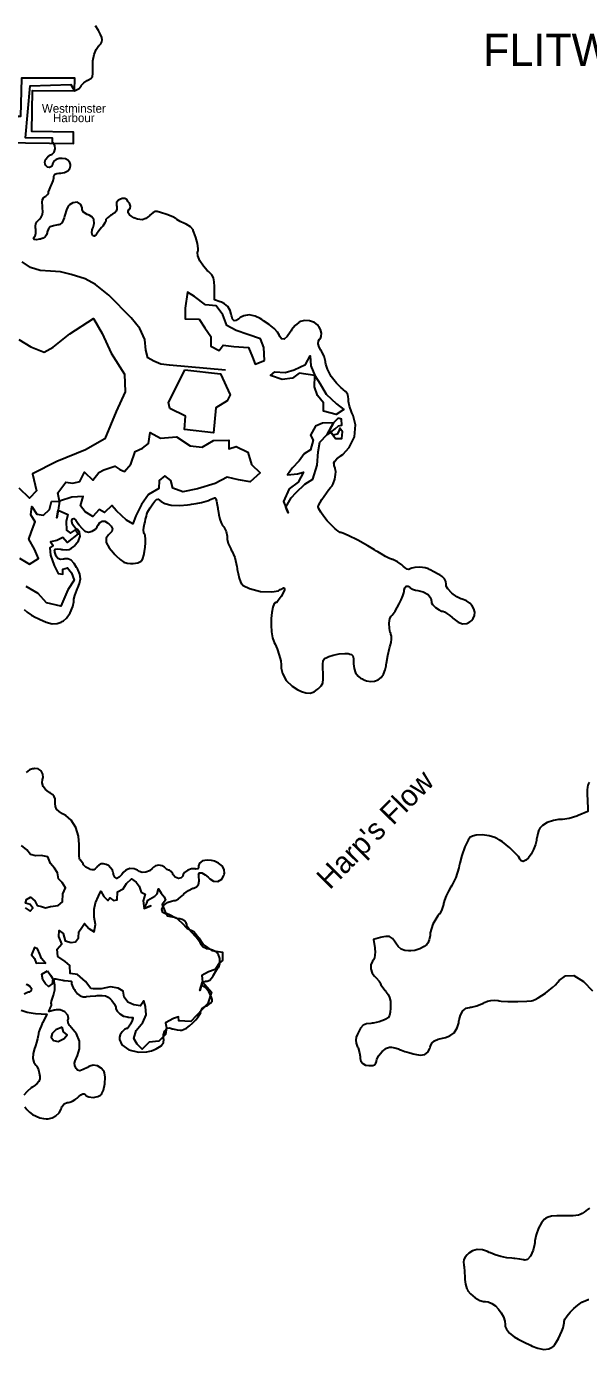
# Model space of a CAD drawing. Extents: x 0 to 24000, y 0 to 24000.
# Drawn here: x 4829 to 6137, y 3451 to 6531 of the extents above; entities that cross this region are included whole.
import ezdxf

# ---------------------------------------------------------------- set-up
doc = ezdxf.new("R2010")
doc.units = 0
for name, color, linetype in [('01B-LandmassTidal', 7, 'Continuous'), ('02-WoodedArea', 7, 'Continuous'), ('03D-BuiltUpIndustrial', 7, 'Continuous'), ('04B-RoadClassC', 7, 'Continuous'), ('08-NamesFeatureBuilt', 7, 'Continuous'), ('08-NamesSettlementTown', 7, 'Continuous'), ('08-NamesWaterbodySmall', 7, 'Continuous')]:
    doc.layers.add(name, color=color, linetype=linetype)

msp = doc.modelspace()

# ---------------------------------------------------------------- linework, layer by layer
at = {"layer": '01B-LandmassTidal'}
for points in [[(4823.7, 5173.6), (4830.6, 5167.4), (4840.7, 5160.9), (4851.3, 5155.3), (4854.9, 5153.6), (4859.9, 5151.2), (4875.2, 5144.5), (4889.4, 5140.5), (4900.8, 5141), (4909.7, 5144.3), (4912.5, 5145.8), (4915.2, 5147.2), (4922.1, 5153.9), (4930.8, 5166.3), (4937, 5180.8), (4939.5, 5191.3), (4939.6, 5194.8), (4939.6, 5197.8), (4941.9, 5206.6), (4946.3, 5218.8), (4947.4, 5221), (4949, 5224.3), (4952.9, 5234.3), (4954.8, 5245.2), (4953.1, 5255.9), (4949.3, 5265.5), (4947.8, 5268.5), (4946.1, 5271.6), (4940.4, 5280.9), (4933.3, 5288.4), (4925.7, 5291.7), (4918.7, 5291.7), (4916.5, 5291.2), (4914.5, 5290.8), (4908.3, 5290.5), (4902.5, 5292.6), (4898.3, 5298.1), (4895.8, 5305), (4895.3, 5307.3), (4895, 5308.5), (4894.5, 5312.3), (4896.1, 5314.6), (4901.4, 5314.8), (4909.1, 5313.9), (4911.7, 5313.6), (4914.2, 5313.3), (4921.6, 5312.7), (4928.6, 5313.5), (4934.3, 5316.4), (4939.2, 5320.7), (4940.8, 5322.2), (4943.4, 5324.9), (4950.5, 5333.9), (4954.3, 5344.3), (4952.4, 5353.7), (4946.9, 5360.7), (4944.7, 5362.6), (4943, 5364), (4936.8, 5371.8), (4934.5, 5378.8), (4934.9, 5379.8), (4935.1, 5381.1), (4936.7, 5385), (4939.6, 5385.7), (4943.9, 5381.7), (4948.7, 5375.1), (4950.2, 5372.8), (4951.4, 5370.9), (4958.6, 5362.3), (4964.9, 5356.4), (4965.8, 5355.9), (4967.6, 5355), (4973.8, 5354.1), (4982.1, 5355.9), (4989.6, 5360.8), (4993.9, 5366.4), (4994.8, 5368.4), (4995.8, 5370.5), (4999.7, 5376.3), (5005.1, 5379.8), (5011.6, 5379.1), (5017.7, 5375.7), (5019.5, 5374.3), (5021.4, 5372.8), (5026.5, 5367.6), (5029.2, 5361.6), (5027.7, 5355.7), (5023.5, 5350.7), (5021.9, 5349.2), (5019.8, 5347.4), (5015.1, 5340), (5014.9, 5329.6), (5021.5, 5317.3), (5031.6, 5305.4), (5035.2, 5301.8), (5038.1, 5298.9), (5047.1, 5290.4), (5055.8, 5284), (5063.7, 5281.3), (5071.2, 5280.6), (5073.6, 5280.6), (5077.3, 5280.6), (5088.3, 5282.4), (5096.2, 5286.5), (5097.2, 5287.7), (5098.1, 5288.7), (5100, 5292.6), (5102.3, 5300), (5104.3, 5309.2), (5105.6, 5319.2), (5106.4, 5329.2), (5106.4, 5338.2), (5105.6, 5345.3), (5104.5, 5348.8), (5103.8, 5349.6), (5103.2, 5350.4), (5102.1, 5353.3), (5101.6, 5358.4), (5102.4, 5365.8), (5104, 5373.1), (5104.6, 5375.5), (5105.1, 5377.6), (5106.6, 5383.7), (5108.2, 5390.7), (5109.5, 5395.8), (5110, 5398), (5110.1, 5398.2), (5110.1, 5398.8), (5111, 5400.4), (5113.4, 5404.6), (5117.1, 5410.3), (5120.3, 5415.4), (5121.5, 5417.1), (5123, 5419.4), (5127.9, 5426.1), (5132.2, 5430.2), (5135.7, 5430.3), (5138.9, 5428.1), (5139.9, 5427.3), (5142.3, 5425.1), (5151, 5420.5), (5166.2, 5416.9), (5185.8, 5416.1), (5204, 5417.5), (5210.1, 5418.2), (5213.5, 5418.7), (5223.9, 5420.5), (5236.7, 5423.2), (5247.2, 5425.9), (5252.5, 5427.7), (5254, 5428.4), (5255.4, 5429.1), (5262.5, 5432), (5266.7, 5433.5), (5268.1, 5433.5), (5268.5, 5433.5), (5269.7, 5431.5), (5271.6, 5425.8), (5273.3, 5417.5), (5274.5, 5409.8), (5274.8, 5407.2), (5275.1, 5404), (5276.5, 5394.3), (5279.1, 5383.8), (5282.5, 5375.3), (5285.6, 5369.7), (5286.9, 5368.1), (5288.4, 5366.1), (5293.8, 5355.2), (5296.3, 5344.8), (5296.3, 5341.4), (5296.3, 5337.9), (5298.9, 5327.3), (5304.4, 5314.9), (5305.7, 5312.8), (5307.3, 5310.4), (5313.9, 5294.6), (5318.7, 5274.3), (5319.4, 5269.6), (5319.8, 5266.6), (5321.5, 5257.3), (5324.2, 5246.6), (5327.1, 5238.3), (5329.1, 5234.3), (5330, 5233.2), (5333.4, 5229.5), (5348, 5222.4), (5373.9, 5216), (5400.3, 5215), (5415.8, 5217.6), (5419.8, 5220.3), (5421.6, 5221.4), (5427.3, 5224.1), (5429.6, 5222.4), (5429.6, 5221.8), (5429.6, 5219.9), (5427.2, 5214.3), (5421.5, 5203.8), (5415.1, 5194.5), (5411.5, 5190.5), (5410.4, 5190.5), (5409.3, 5190.5), (5405.9, 5187.5), (5402.3, 5179.2), (5399.9, 5167.2), (5398.5, 5152.6), (5398.3, 5137), (5399.4, 5121.7), (5401.9, 5107.9), (5404.4, 5099.7), (5405.7, 5097.2), (5407.5, 5093.5), (5412.5, 5082.2), (5417.5, 5067.8), (5420.7, 5054.2), (5421.8, 5045), (5421.8, 5041.9), (5421.8, 5037.6), (5424.9, 5024.6), (5433.7, 5008.7), (5447.6, 4995.1), (5460.9, 4986.7), (5465.7, 4984.6), (5468.9, 4983.3), (5478.9, 4980.2), (5489.2, 4979.4), (5498.3, 4982.3), (5505.7, 4987.4), (5508, 4989.4), (5509.8, 4990.9), (5515.1, 4995.8), (5518.7, 5002.3), (5519.8, 5012.1), (5519.5, 5024.8), (5519.4, 5029), (5519.1, 5033.2), (5518.7, 5045.8), (5519.6, 5055), (5522.9, 5059.5), (5527.9, 5062), (5529.6, 5062.7), (5532.9, 5064.1), (5543.1, 5067.5), (5557, 5070.5), (5569.9, 5071.6), (5577.7, 5071.2), (5580.1, 5070.5), (5581.5, 5070.2), (5585.5, 5068.8), (5588.6, 5065.7), (5590, 5060), (5590.4, 5052.9), (5590.4, 5050.5), (5590.4, 5047), (5591.3, 5036.5), (5594.5, 5026.2), (5600.6, 5018.4), (5607.5, 5013.4), (5609.9, 5012.1), (5612.5, 5010.8), (5620.5, 5007.8), (5630.3, 5006.2), (5639.3, 5007), (5647.3, 5010.3), (5654.1, 5015.9), (5659.6, 5023.7), (5663.8, 5033.7), (5666, 5042.8), (5666.4, 5045.8), (5666.8, 5048.7), (5670.1, 5066.7), (5674.2, 5084.2), (5675, 5087), (5675.7, 5089.5), (5677.5, 5096.9), (5678.6, 5104.9), (5678.3, 5111.6), (5677.1, 5116.2), (5676.6, 5117.6), (5675.5, 5120.5), (5673.5, 5129.9), (5672.9, 5142.2), (5674.8, 5152.7), (5677.5, 5158.3), (5678.9, 5159.5), (5680, 5160.4), (5682.5, 5163.5), (5686.9, 5170), (5691.7, 5178.2), (5696.5, 5187.3), (5700.9, 5196.6), (5704.6, 5205.3), (5707, 5212.5), (5707.9, 5216.3), (5707.9, 5217.5), (5707.9, 5219.2), (5709.2, 5224), (5712.5, 5227.9), (5716.9, 5228.5), (5720.4, 5226.4), (5721.3, 5225.4), (5721.9, 5224.6), (5727.2, 5221), (5734, 5218.8), (5735.4, 5218.7), (5739.6, 5218.1), (5752, 5214.7), (5763.6, 5208.6), (5770, 5200.5), (5771.7, 5192.6), (5771.4, 5190.1), (5771.3, 5189), (5773.9, 5185.1), (5780.8, 5178.6), (5789.4, 5172.7), (5795, 5170), (5796.9, 5169.7), (5798.1, 5169.6), (5801.5, 5168.2), (5807.6, 5164.6), (5814.5, 5159.7), (5819.6, 5155.5), (5821.2, 5154), (5824.1, 5151.5), (5833.5, 5144.7), (5844, 5140.5), (5853.6, 5141.1), (5860.8, 5144.8), (5862.8, 5146.6), (5864.4, 5147.9), (5868.5, 5153), (5871.5, 5160.1), (5872.1, 5167.7), (5870.3, 5175.2), (5866.4, 5182.3), (5860.5, 5188.8), (5852.7, 5194.1), (5845.6, 5197.2), (5843.2, 5197.9), (5839.9, 5198.8), (5830.6, 5203.5), (5818.5, 5212.1), (5809.5, 5221.8), (5805.9, 5228.3), (5805.9, 5230.5), (5805.9, 5232.5), (5805, 5238.7), (5802, 5245.3), (5796.7, 5250.9), (5790.8, 5254.6), (5788.7, 5255.5), (5787.1, 5256.3), (5777.3, 5261.2), (5768.1, 5266.1), (5766.8, 5266.9), (5764.4, 5268.2), (5756.7, 5270.8), (5744.8, 5272.4), (5733.1, 5271.8), (5725.5, 5270), (5723.2, 5268.9), (5722.2, 5268.3), (5718.9, 5267.2), (5714.8, 5267.6), (5710.1, 5270.5), (5705.5, 5274.8), (5704, 5276.3), (5702.4, 5277.9), (5692.1, 5285.1), (5681.7, 5290.1), (5680.1, 5290.4), (5678.4, 5290.8), (5673.5, 5292.8), (5664.6, 5297.3), (5654.4, 5303.1), (5646.5, 5307.9), (5644, 5309.6), (5639.1, 5313), (5623.7, 5322.3), (5600.1, 5335.2), (5577.8, 5346.1), (5565.1, 5351.5), (5560.9, 5352.8), (5559.2, 5353.3), (5554.5, 5356.1), (5546.5, 5362.5), (5537.8, 5370.8), (5529, 5380.4), (5520.9, 5390.5), (5514.3, 5400), (5509.7, 5408.2), (5508, 5412.8), (5508, 5414.3), (5508, 5415.1), (5509.1, 5417.3), (5512.2, 5422.8), (5516.7, 5429.9), (5521.9, 5437.8), (5527.4, 5445.7), (5532.5, 5452.8), (5536.7, 5458.1), (5538.6, 5460.4), (5539.4, 5461), (5540.4, 5461.7), (5542.9, 5466.7), (5546.3, 5477), (5548.6, 5488.1), (5549.2, 5494.5), (5548.8, 5496.2), (5548.6, 5497), (5547.1, 5502.9), (5545.5, 5509.3), (5545.2, 5510.4), (5544.9, 5511.5), (5544.7, 5515), (5546.6, 5519.3), (5551.3, 5524.2), (5557.3, 5528.9), (5559.4, 5530.4), (5565.3, 5534.3), (5580.2, 5550.5), (5592.1, 5576), (5594.5, 5603.9), (5589.6, 5625.2), (5586.4, 5631.5), (5585.3, 5633.6), (5580.9, 5646.7), (5578.6, 5658), (5578.6, 5661.7), (5578.6, 5663.7), (5578, 5669.5), (5575.9, 5675.6), (5571.6, 5681.1), (5566.3, 5685.8), (5564.5, 5687.2), (5560.7, 5690.2), (5550.4, 5700.5), (5538.4, 5716.5), (5529.6, 5733.1), (5525.7, 5744.7), (5525.3, 5748.7), (5525, 5750.9), (5521.5, 5763.1), (5516.5, 5773.9), (5515.5, 5775.4), (5514, 5777.4), (5510.5, 5784.1), (5508.2, 5792.5), (5508.7, 5799.5), (5510.8, 5803.3), (5511.9, 5804), (5513.1, 5804.7), (5515.1, 5808.9), (5515.4, 5816.7), (5513, 5825.7), (5509.5, 5832.3), (5508, 5834.2), (5506.3, 5836.4), (5499.2, 5841.7), (5488, 5845.9), (5475.8, 5846.3), (5466.8, 5844.2), (5464.1, 5842.8), (5462.7, 5842.1), (5454.4, 5834.9), (5446.1, 5824.9), (5444.9, 5822.8), (5442.8, 5819.3), (5435.7, 5809.2), (5428.5, 5802.8), (5422.8, 5803.5), (5419, 5809), (5418.2, 5811.1), (5417.4, 5813.2), (5413.6, 5819), (5405.7, 5827.5), (5393.6, 5837.2), (5381, 5845.9), (5376.7, 5848.7), (5373.1, 5851), (5361.4, 5856.6), (5347.4, 5859.6), (5334.8, 5857.7), (5326.2, 5853.2), (5323.8, 5851), (5322.3, 5849.7), (5317.3, 5846.3), (5312.5, 5845.9), (5309, 5849.8), (5306.9, 5856), (5306.5, 5858.1), (5305.9, 5861.1), (5303.1, 5870), (5297.8, 5879), (5290.3, 5885.6), (5282.8, 5889.4), (5280.2, 5890.3), (5266.9, 5894.9), (5266.5, 5921.6), (5266.5, 5925.4), (5266, 5936.7), (5264.2, 5946.1), (5260.2, 5953.1), (5254.7, 5958.7), (5252.8, 5960.4), (5249.7, 5963.2), (5241.3, 5972.6), (5232.8, 5985.3), (5228.1, 5997.1), (5227.4, 6004.5), (5228.1, 6006.7), (5228.7, 6008.5), (5228.7, 6014.4), (5226.9, 6025.8), (5223.1, 6040), (5219, 6052.1), (5217.5, 6056.1), (5217, 6057.4), (5210.7, 6064.3), (5201.1, 6070.5), (5199.1, 6071.4), (5197.1, 6072.1), (5187.1, 6077), (5179.5, 6081.7), (5178.7, 6082.3), (5177, 6083.9), (5169.6, 6087.8), (5155.8, 6093.5), (5141.3, 6098.1), (5133.2, 6100), (5130.5, 6100), (5128.7, 6100), (5123.3, 6097.2), (5116.4, 6091.5), (5115.2, 6090.2), (5113.6, 6088.3), (5107.2, 6083.6), (5098.1, 6080.8), (5087.8, 6082), (5079.1, 6085.5), (5076.4, 6087), (5074.5, 6088.2), (5069.1, 6092.3), (5065.7, 6097), (5065.7, 6101.7), (5068.3, 6105.6), (5069.3, 6106.6), (5070.2, 6107.5), (5071.6, 6112.4), (5068.7, 6119.3), (5067.4, 6121.1), (5066.3, 6122.9), (5062.5, 6127.8), (5057.8, 6130.7), (5052.2, 6130.4), (5046.4, 6128), (5044.6, 6127), (5043.2, 6126.3), (5039, 6121.5), (5038.6, 6113.9), (5039.2, 6111.7), (5039.4, 6110.2), (5039.6, 6105.6), (5038.3, 6101.1), (5034.6, 6097.1), (5029.5, 6093.6), (5027.8, 6092.5), (5025.9, 6091.5), (5018.1, 6085.7), (5014.1, 6081.4), (5014.1, 6080), (5014.1, 6078.4), (5011.5, 6073.7), (5006.6, 6066.2), (5005.4, 6064.7), (5004.1, 6063.3), (4997.7, 6054.9), (4992.4, 6047.6), (4991.7, 6046.7), (4990.9, 6045.4), (4986.8, 6042.4), (4983, 6044.3), (4981.4, 6050.6), (4982.3, 6057.5), (4983.1, 6059.6), (4984.2, 6062.7), (4986.5, 6072.1), (4986.1, 6081.3), (4981.6, 6087.9), (4975.2, 6091.7), (4972.9, 6092.5), (4970.4, 6093.5), (4962.3, 6098.5), (4959.2, 6104.3), (4959.2, 6106.2), (4959.2, 6108.9), (4955.9, 6116.7), (4947.8, 6121.7), (4937.5, 6120.7), (4929.4, 6115.7), (4927.4, 6113.3), (4926.7, 6112.5), (4922.5, 6103.8), (4918.6, 6091.5), (4918, 6089), (4917.1, 6085.8), (4912.5, 6074.7), (4907.1, 6069.6), (4905.9, 6069.4), (4902.5, 6068.9), (4892.6, 6067.1), (4884.7, 6064.2), (4880.3, 6059.5), (4878.1, 6054.1), (4877.6, 6052.2), (4877.2, 6050.5), (4875.6, 6045.9), (4872.5, 6041.5), (4868, 6038.4), (4863.2, 6036.5), (4861.6, 6036.1), (4859.3, 6035.6), (4852.4, 6034.5), (4847.2, 6034.9), (4846, 6037.6), (4848.1, 6041.3), (4849, 6042.3), (4849.6, 6043.1), (4851.3, 6049.6), (4851.3, 6057.9), (4851, 6059.6), (4850.7, 6061.1), (4850.2, 6065.9), (4851, 6071.1), (4853.7, 6076), (4857.2, 6079.9), (4858.4, 6081.1), (4859.8, 6082.6), (4863.6, 6087.2), (4866.4, 6092.9), (4867.3, 6100.3), (4866.9, 6108.3), (4866.7, 6111), (4866.4, 6113.6), (4866, 6121.5), (4866.5, 6128.1), (4868.7, 6132.2), (4871.8, 6134.6), (4872.9, 6135.3), (4874, 6135.8), (4878.5, 6139.7), (4880.8, 6143.1), (4880.8, 6144.3), (4880.8, 6146), (4882.6, 6151.2), (4886.2, 6159.2), (4887, 6160.7), (4887.9, 6162.4), (4891.5, 6171.5), (4893.3, 6178.4), (4893.3, 6180.7), (4893.2, 6181.7), (4893.6, 6184.8), (4895.5, 6187.4), (4899.7, 6188.8), (4904.9, 6189.3), (4906.6, 6189.4), (4909.5, 6189.5), (4917.8, 6190.9), (4925.7, 6194.5), (4930.2, 6200.2), (4931.7, 6206.2), (4931.7, 6208.2), (4931.7, 6209.8), (4930.1, 6214.6), (4925.9, 6219.4), (4919.8, 6222.5), (4912.7, 6223.9), (4905.4, 6223.5), (4898.6, 6221.3), (4893.3, 6217.3), (4890.6, 6212.9), (4890.2, 6211.3), (4889.8, 6209.6), (4887.2, 6205), (4882.8, 6202.3), (4877.9, 6203.7), (4874.1, 6207.5), (4873.3, 6209), (4872.6, 6210.3), (4871.8, 6215), (4873.8, 6221.2), (4879.2, 6227.3), (4885.5, 6231.7), (4887.8, 6232.9), (4889.5, 6233.8), (4893.7, 6238.3), (4896.3, 6245.8), (4895.5, 6253.8), (4892.5, 6259.1), (4891, 6260.3), (4890.2, 6261), (4890.1, 6270.9), (4826.7, 6271.9), (4838, 6392.9), (4932.9, 6396), (4941.3, 6381.2), (4952.1, 6386.1), (4956.8, 6392.6), (4957.2, 6393.6), (4957.5, 6394.5), (4962.5, 6400), (4970.3, 6405.4), (4972.1, 6406.1), (4973.9, 6407), (4979.2, 6409.8), (4982.8, 6414), (4984.1, 6421), (4984, 6430.1), (4983.9, 6433.2), (4983.7, 6437.6), (4984.1, 6450.7), (4986.7, 6465.4), (4991.5, 6477.3), (4996.3, 6484.2), (4998.4, 6486.1), (4999.5, 6487.1), (5002.5, 6490.3), (5005, 6494.7), (5005.8, 6499.5), (5004.9, 6505.3), (5001.9, 6512.5), (4997, 6521.3), (4990, 6532.3)], [(4825.5, 4016.3), (4830.2, 4009.8), (4836.3, 4003.9), (4843.6, 3998.5), (4851.6, 3994.2), (4860.1, 3990.9), (4868.6, 3988.9), (4874.8, 3988.4), (4876.9, 3988.5), (4879.9, 3988.7), (4888.9, 3990.6), (4898, 3995.1), (4905.1, 4002.5), (4909.7, 4010.7), (4910.9, 4013.6), (4911.9, 4016), (4917.2, 4023.4), (4923.7, 4026.1), (4925.9, 4026.1), (4927, 4026.1), (4930.6, 4027), (4936.5, 4029.5), (4942.8, 4033.3), (4947.2, 4036.6), (4948.6, 4037.9), (4950.4, 4039.4), (4955.8, 4043.9), (4960.6, 4046.6), (4964, 4046.4), (4966.4, 4044.6), (4967, 4043.8), (4968.3, 4042.2), (4974.4, 4039.3), (4984.7, 4038.1), (4995.2, 4040), (5001.6, 4043.3), (5003.1, 4045), (5005, 4047.1), (5008.6, 4055.4), (5011.8, 4070.2), (5012.4, 4085.6), (5011, 4095.1), (5009.7, 4097.9), (5008.6, 4100.3), (5003.3, 4106.6), (4994.3, 4111.9), (4984.2, 4113.2), (4976.6, 4111.3), (4974.5, 4110), (4971.1, 4108.2), (4961.1, 4102.9), (4953.1, 4100.2), (4948.2, 4101.7), (4945, 4105.8), (4944.3, 4107.3), (4943.5, 4108.6), (4941.7, 4112.8), (4941.1, 4117.7), (4942.3, 4123.2), (4944.6, 4128.7), (4945.4, 4130.4), (4947.8, 4135.4), (4952.7, 4151.2), (4952.8, 4169.2), (4945.4, 4186.4), (4934.3, 4200.4), (4930.2, 4204.5), (4929.2, 4205.5), (4926.1, 4211.6), (4925.9, 4218.4), (4926.2, 4219.8), (4926.8, 4222.1), (4925.3, 4229.8), (4918.4, 4237.6), (4907.7, 4242), (4898.2, 4242.2), (4895.3, 4241.4), (4893.6, 4240.9), (4886.2, 4238.9), (4882.7, 4237.8), (4881.5, 4237.8), (4881.5, 4237.8), (4882.1, 4240.2), (4884.1, 4244.9), (4884.7, 4246.1), (4885.3, 4247.2), (4887.3, 4252.3), (4887.4, 4256), (4887, 4256.3), (4886.7, 4256.6), (4887.4, 4262.3), (4890.5, 4271.5), (4891.4, 4273.5), (4892.3, 4276), (4895.1, 4288.4), (4895.3, 4300.4), (4894.9, 4302.5), (4894.6, 4304.1), (4893.9, 4308.9), (4893.9, 4312.8), (4894.9, 4314.6), (4896.7, 4314.5), (4897.2, 4314.3), (4897.9, 4314), (4904.9, 4312.4), (4914.2, 4310.9), (4916.1, 4310.7), (4917.9, 4310.6), (4926.7, 4309.6), (4932.5, 4308.9), (4932.9, 4308.8), (4933.3, 4308.8), (4934.7, 4307.6), (4934.4, 4305.7), (4934.1, 4305.3), (4933.8, 4304.8), (4934, 4302.8), (4935.5, 4298.6), (4938.2, 4293.4), (4941, 4289), (4941.9, 4287.6), (4943.3, 4285.5), (4948.2, 4279.6), (4954.4, 4274.6), (4961, 4272.4), (4966.8, 4272.4), (4968.6, 4272.7), (4969.2, 4272.8), (4977.6, 4273.7), (4990.7, 4274.9), (4993.7, 4275.1), (4996.6, 4275.3), (5005.4, 4275.6), (5013.3, 4274.6), (5019.5, 4271.3), (5024.6, 4266.9), (5026.2, 4265.3), (5027.8, 4263.8), (5034.2, 4255.1), (5037.6, 4248.3), (5037.6, 4246.1), (5037.6, 4244.3), (5040, 4239), (5046.3, 4232.6), (5055.4, 4227.7), (5063.5, 4225.5), (5066.2, 4225.3), (5067.7, 4225.2), (5073.7, 4224.5), (5076.8, 4223.9), (5076.8, 4223.7), (5076.8, 4222), (5075.2, 4217), (5071.4, 4208.7), (5067, 4201.6), (5064.4, 4198.6), (5063.5, 4198.6), (5062, 4198.6), (5057.5, 4196.4), (5051.7, 4190.9), (5047.2, 4183.7), (5045.4, 4178.5), (5045.4, 4176.7), (5045.4, 4172.7), (5051.4, 4160.6), (5067.2, 4149.2), (5089.7, 4143.9), (5109.6, 4144.6), (5116, 4146.1), (5119.9, 4147), (5131.4, 4151.2), (5142.3, 4158), (5148, 4166.2), (5149, 4173.3), (5148.5, 4175.5), (5148.2, 4176.6), (5148.4, 4183.8), (5150.6, 4191.5), (5151.3, 4192.8), (5151.9, 4193.9), (5154.3, 4197.4), (5157.4, 4199.6), (5161.8, 4199.8), (5166.9, 4198.7), (5168.5, 4198.2), (5170.1, 4197.7), (5179.7, 4195.7), (5187.2, 4194.7), (5189.7, 4194.7), (5191, 4194.7), (5194.9, 4196), (5201.5, 4199.7), (5208.8, 4205), (5216.2, 4211.5), (5223.1, 4218.5), (5228.9, 4225.5), (5233, 4231.9), (5234.6, 4235.7), (5234.8, 4237), (5234.8, 4238.6), (5238.3, 4245.3), (5245.9, 4250.7), (5248.1, 4251.6), (5250.1, 4252.5), (5257.5, 4257.6), (5261, 4262.5), (5261, 4264.1), (5261, 4266.3), (5258.7, 4273), (5253.3, 4283.7), (5246.8, 4292.9), (5242.8, 4296.6), (5241.4, 4296.6), (5240.8, 4296.6), (5238.7, 4298.4), (5237.5, 4301.5), (5237.5, 4302.5), (5237.5, 4303.6), (5240.1, 4306.8), (5245.5, 4308.4), (5247.3, 4308.4), (5249.5, 4308.4), (5256.2, 4311.3), (5262.2, 4319), (5263.4, 4321.3), (5264.3, 4323), (5269.6, 4332.1), (5274.8, 4339.7), (5275.5, 4340.6), (5276.6, 4341.7), (5279.5, 4349), (5279.5, 4358.9), (5279.1, 4361.3), (5278.6, 4363.6), (5276.3, 4370.4), (5271.1, 4376.6), (5262.3, 4380.9), (5252, 4383.7), (5248.5, 4384.4), (5247, 4384.8), (5240.4, 4388.3), (5235.9, 4393.3), (5235.5, 4394.3), (5235.2, 4395.3), (5233.4, 4398.5), (5229.4, 4404.4), (5224, 4411.1), (5219.4, 4416.1), (5217.9, 4417.8), (5216.4, 4419.4), (5211.8, 4424.5), (5206.8, 4430.7), (5203.5, 4435.8), (5202.2, 4438.2), (5202.2, 4439), (5202.2, 4440.3), (5200.8, 4444.4), (5196.9, 4449), (5191.3, 4452.2), (5186.3, 4453.5), (5184.6, 4453.5), (5182.6, 4453.5), (5176.8, 4455.2), (5170.3, 4458.5), (5169.3, 4459.3), (5168.2, 4460.1), (5161.7, 4463.5), (5156.5, 4465.2), (5154.8, 4465.2), (5152.7, 4465.2), (5146.3, 4468.4), (5144.1, 4475.9), (5147.9, 4484.7), (5154.9, 4490.7), (5157.5, 4491.9), (5158.9, 4492.6), (5166.6, 4495.2), (5172.4, 4496.6), (5174.4, 4496.6), (5175.3, 4496.6), (5177.9, 4497.6), (5182.9, 4500.5), (5188.4, 4504.7), (5192.7, 4508.5), (5194, 4509.9), (5195.7, 4511.8), (5206.4, 4519.9), (5216.7, 4525.2), (5218.3, 4525.6), (5220.1, 4525.9), (5225.2, 4528.1), (5229.2, 4533.4), (5230.7, 4542.4), (5230.4, 4552.8), (5230.1, 4556.2), (5229.9, 4557.2), (5231.6, 4560.6), (5237.1, 4560.6), (5244.9, 4556.6), (5251.7, 4551.2), (5253.6, 4549.1), (5255.7, 4546.8), (5264.1, 4541.9), (5274.6, 4541.1), (5283.6, 4546.5), (5288.5, 4554.8), (5289.3, 4557.7), (5289.9, 4560.1), (5289.5, 4567.8), (5285, 4576.6), (5276.2, 4583.7), (5266.7, 4587.8), (5263.4, 4588.7), (5260, 4589.5), (5249.5, 4590.7), (5238.9, 4588.9), (5232, 4583.6), (5229.7, 4577.1), (5229.7, 4575), (5229.7, 4573.7), (5227.9, 4569.9), (5223, 4569.5), (5221.4, 4569.9), (5219.5, 4570.4), (5213.1, 4570), (5204.4, 4567), (5197.2, 4561.7), (5193.6, 4556.8), (5193.2, 4555), (5192.8, 4553.4), (5189.2, 4549.1), (5182.7, 4547.7), (5175.6, 4550.5), (5171, 4555.4), (5170.1, 4557.3), (5169.5, 4558.7), (5165.6, 4564.3), (5162.2, 4567.2), (5161.1, 4567.2), (5159.8, 4567.2), (5156.2, 4568.9), (5151.9, 4572.2), (5151.3, 4573), (5150.1, 4574.4), (5145.2, 4577.4), (5137.5, 4578.7), (5129.7, 4577.1), (5124.6, 4574), (5123.4, 4572.6), (5121.8, 4570.7), (5115.8, 4565.9), (5107.2, 4562.3), (5098.3, 4562), (5091.9, 4564), (5090.1, 4565.2), (5087.7, 4566.8), (5079.5, 4570.1), (5069.5, 4570.8), (5060.4, 4567.2), (5054.1, 4561.5), (5052.5, 4559.3), (5050.8, 4557.1), (5045, 4550.9), (5039.2, 4548.1), (5034.7, 4550.9), (5032.1, 4557.1), (5031.7, 4559.3), (5031.3, 4561.2), (5029.1, 4566.8), (5025.2, 4572.9), (5020.2, 4577.7), (5014.7, 4580.7), (5008.7, 4582.1), (5002.9, 4581.5), (4997.5, 4579), (4993.8, 4575.5), (4992.9, 4574.2), (4992.1, 4573.1), (4989.4, 4570), (4986, 4568), (4981.9, 4567.9), (4977.8, 4569), (4976.4, 4569.5), (4974.9, 4570), (4967.6, 4574.3), (4962.1, 4579.8), (4961.5, 4580.9), (4960.9, 4582), (4957.5, 4587.1), (4954.5, 4590.8), (4954.1, 4591.1), (4953.6, 4591.4), (4952.8, 4594.1), (4952, 4600.6), (4951.7, 4609.7), (4951.7, 4617.8), (4951.7, 4620.4), (4951.9, 4626.9), (4950.4, 4646.1), (4944.3, 4666.8), (4933, 4683.4), (4920.6, 4694.1), (4916.1, 4696.9), (4913.3, 4698.5), (4905.4, 4703.9), (4899.5, 4709.4), (4896.9, 4715.7), (4896.4, 4722.2), (4896.4, 4724.3), (4896.4, 4726.5), (4896, 4732.8), (4894.1, 4738.6), (4890, 4743.2), (4884.6, 4746.8), (4882.7, 4747.9), (4880.3, 4749.4), (4873.5, 4754.7), (4868, 4762), (4866.1, 4770.5), (4866.8, 4778.3), (4867.4, 4780.8), (4868, 4783.1), (4867.7, 4790.6), (4863.6, 4798.3), (4856.2, 4802.8), (4848.6, 4803.6), (4846.3, 4803.2), (4843.7, 4802.7), (4836.3, 4800.3), (4828.7, 4794.7)], [(6138.8, 4771.5), (6136.5, 4768.4), (6135, 4764.8), (6134.2, 4760.3), (6133.8, 4754.3), (6133.8, 4746.2), (6134, 4738.3), (6134.1, 4735.7), (6134.9, 4704), (6112.9, 4694.5), (6109.5, 4693), (6091.7, 4687.3), (6076.2, 4684.7), (6071, 4684.7), (6067, 4684.7), (6055.2, 4683.1), (6041, 4678.4), (6029.6, 4671.2), (6023.3, 4664.6), (6022, 4662), (6021.5, 4661), (6018.7, 4652.4), (6016.4, 4641.4), (6016.1, 4639.3), (6015.7, 4636.1), (6013.5, 4626.8), (6009.2, 4615), (6003.7, 4604.6), (5997.5, 4596), (5991.1, 4590.1), (5985.1, 4587.4), (5980.1, 4588.5), (5977, 4592.7), (5976.5, 4594.2), (5976.1, 4595.4), (5973.9, 4598.6), (5968.8, 4604.6), (5961.9, 4611.6), (5953.8, 4619), (5945.2, 4626.3), (5936.7, 4632.8), (5929.2, 4638), (5924.7, 4640.6), (5923.2, 4641.2), (5918.9, 4643), (5905.8, 4646.9), (5889.8, 4649.5), (5875.7, 4648.9), (5866.6, 4646.5), (5864, 4645.1), (5861.7, 4643.9), (5856.5, 4637.1), (5848.9, 4621.8), (5841.8, 4601.3), (5837.3, 4583.4), (5836.1, 4577.3), (5835.2, 4572.2), (5828.5, 4550.4), (5819, 4531.3), (5816.5, 4527.6), (5815, 4525.2), (5810.8, 4517.9), (5805.7, 4507.5), (5801.9, 4497.6), (5800, 4491.6), (5799.7, 4489.5), (5799.3, 4487.3), (5795.6, 4475.4), (5790.6, 4465.6), (5789.5, 4464.4), (5786.4, 4460.9), (5774.9, 4441.6), (5768.7, 4421.1), (5768.3, 4417), (5768.2, 4415), (5766.3, 4404.7), (5763.1, 4397), (5762.4, 4396.2), (5760.8, 4394.2), (5754.7, 4389.2), (5744.4, 4383.8), (5732.6, 4380.2), (5723.5, 4379), (5720.5, 4379), (5717.8, 4379), (5709.7, 4379.9), (5701.3, 4383.2), (5694, 4389.6), (5688.4, 4397.1), (5686.8, 4399.7), (5685.4, 4402), (5680.7, 4408.3), (5674.2, 4412.5), (5665.5, 4413), (5656.1, 4411.1), (5653.1, 4410.3), (5636.6, 4406), (5639.4, 4386.4), (5639.7, 4384), (5640.3, 4376.8), (5640.1, 4369.3), (5638.6, 4363.1), (5636.6, 4358.7), (5635.8, 4357.4), (5634.2, 4355.1), (5630.8, 4347.1), (5630.1, 4337.2), (5633.5, 4327.7), (5639.1, 4320.3), (5641.3, 4318.2), (5642.9, 4316.6), (5649.7, 4308.9), (5653.1, 4304.5), (5653.1, 4302.9), (5653.1, 4302.3), (5654, 4300.2), (5656.6, 4296), (5660.4, 4291), (5663.7, 4287), (5664.8, 4285.7), (5666.4, 4283.8), (5670.7, 4278.1), (5674.2, 4270.9), (5675.8, 4262.1), (5676.2, 4252.7), (5676.2, 4249.6), (5676.1, 4246.3), (5675.7, 4236.6), (5674.2, 4228.8), (5670.5, 4223.8), (5665.4, 4220.4), (5663.7, 4219.4), (5661.9, 4218.4), (5649.6, 4213.8), (5635.9, 4211), (5633.5, 4210.8), (5630.2, 4210.6), (5620.6, 4209.4), (5612.3, 4206.1), (5606.2, 4199.2), (5601.5, 4190.3), (5600.1, 4187.3), (5599.2, 4185.1), (5596.5, 4178.3), (5595.2, 4171.5), (5596.3, 4164.7), (5598.8, 4157.8), (5599.8, 4155.5), (5600.6, 4153.4), (5604.2, 4141.7), (5606, 4133.5), (5606, 4130.8), (5606, 4128.8), (5607.3, 4122.6), (5611.5, 4116.9), (5618.4, 4113.5), (5625.9, 4112.4), (5628.4, 4112.4), (5630, 4112.4), (5634.9, 4112.8), (5639.2, 4114.4), (5641.9, 4117.7), (5643.3, 4121.9), (5643.6, 4123.4), (5644.3, 4126.4), (5648.6, 4134.8), (5656.8, 4145.2), (5666.6, 4152.7), (5673.8, 4155.5), (5676.2, 4155.5), (5678.7, 4155.5), (5686.2, 4154), (5694.8, 4151.1), (5696.2, 4150.4), (5697.5, 4149.7), (5701.8, 4148.1), (5709.8, 4145.3), (5719.1, 4142.4), (5726.3, 4140.5), (5728.7, 4139.8), (5732.8, 4138.9), (5745.3, 4136.9), (5756.2, 4138.1), (5763.4, 4143.9), (5767.7, 4152.2), (5768.7, 4155.1), (5769.4, 4157.5), (5772.6, 4164.3), (5778.2, 4170.2), (5787.1, 4174.1), (5797.4, 4176.5), (5800.9, 4177.1), (5804.3, 4177.6), (5814.4, 4181.2), (5824.4, 4188.8), (5831.3, 4200.2), (5834.8, 4211.6), (5835.4, 4215.5), (5835.9, 4219.1), (5838.8, 4229.9), (5844.2, 4239.7), (5851.9, 4245.6), (5859.7, 4247.8), (5862.4, 4248), (5864.3, 4248.2), (5876.9, 4251.5), (5890.3, 4256.7), (5892.6, 4257.8), (5894.8, 4258.9), (5901.7, 4261.9), (5909.8, 4263.9), (5918.4, 4264.4), (5926.4, 4263.7), (5929.1, 4263.3), (5934, 4262.6), (5949.2, 4261.6), (5972.4, 4261.2), (5993.5, 4261.9), (6004.4, 4262.9), (6007.1, 4263.7), (6008.5, 4264.2), (6012.8, 4266.1), (6020, 4270.1), (6028.2, 4275.2), (6036.8, 4281.2), (6045.3, 4287.7), (6053.2, 4294.2), (6059.9, 4300.4), (6063.9, 4304.6), (6065.1, 4306.1), (6068.8, 4310.5), (6083.3, 4320.9), (6103, 4321.6), (6125.5, 4307.8), (6146, 4286.6)], [(4828.6, 4302.1), (4830.9, 4301.2), (4837.2, 4297), (4841.1, 4291.7), (4840.1, 4286.7), (4835.8, 4283.5), (4834.1, 4282.9), (4831.5, 4282.1), (4824, 4278.2)], [(4817.2, 4241.1), (4830.9, 4236.6), (4845.3, 4234.3), (4850.2, 4233.9), (4876.9, 4232), (4867.1, 4212.4), (4866.1, 4210.4), (4863.4, 4204.4), (4860.2, 4196.8), (4858.1, 4190.5), (4857.2, 4187.5), (4857.2, 4186.5), (4857.2, 4185.4), (4856.6, 4182.1), (4854.9, 4174.9), (4852.4, 4165.8), (4850.2, 4158.4), (4849.4, 4155.9), (4848.2, 4152.1), (4845.1, 4140.2), (4844.2, 4128.9), (4846.6, 4120), (4850.9, 4113.5), (4852.5, 4111.6), (4853.3, 4110.6), (4857.1, 4102.2), (4859.8, 4091.7), (4860, 4089.7), (4860.1, 4087.6), (4860.2, 4081.2), (4858.4, 4075.3), (4853.4, 4069.7), (4846.3, 4064.3), (4843.9, 4062.6), (4840.6, 4060.2), (4830.9, 4052.3), (4823.5, 4043.4)], [(6139.5, 3780.7), (6133.6, 3776.7), (6131.7, 3775.2), (6130.4, 3774.2), (6126.4, 3771.1), (6122, 3767.9), (6117.7, 3765.7), (6113.2, 3764.1), (6107.7, 3763.2), (6100.9, 3762.7), (6092.1, 3762.6), (6083.6, 3762.7), (6080.8, 3762.7), (6076.3, 3762.8), (6062.9, 3762.7), (6050.8, 3761.7), (6042.7, 3759.6), (6037.9, 3757.1), (6036.5, 3756), (6033.9, 3754), (6027.4, 3746.5), (6020.1, 3733.8), (6014.9, 3718.2), (6012.2, 3704.6), (6011.8, 3700), (6011.3, 3695.5), (6008.2, 3682.4), (6002.2, 3668.8), (5994.7, 3660.8), (5988.3, 3659.3), (5986.7, 3660), (5985.8, 3660.3), (5977.1, 3662.1), (5965.3, 3663.4), (5962.8, 3663.5), (5958.8, 3663.8), (5947, 3665.1), (5933, 3667.8), (5919.5, 3671.9), (5908.9, 3676.1), (5905.5, 3677.6), (5901.8, 3679.4), (5890.2, 3683.4), (5877.6, 3684.6), (5866.6, 3681.3), (5858.4, 3675.6), (5856.1, 3673.3), (5854.5, 3671.7), (5849.9, 3666.5), (5846.6, 3660.9), (5845.9, 3654.8), (5846.7, 3648.7), (5847.1, 3646.6), (5847.4, 3644.7), (5848.7, 3632.2), (5849.2, 3619.6), (5849.1, 3617.7), (5849.1, 3614.2), (5850.7, 3603.7), (5854.1, 3592.6), (5855, 3591), (5856.4, 3588.2), (5862.4, 3580.9), (5872.8, 3572.1), (5884.2, 3565.9), (5892.3, 3563.5), (5894.9, 3563.5), (5897.1, 3563.5), (5903.7, 3562.2), (5912.2, 3558.6), (5920.3, 3552.8), (5927.7, 3545.5), (5934, 3537), (5938.9, 3527.5), (5942, 3517.6), (5943.2, 3510), (5943.2, 3507.5), (5943.2, 3505.4), (5945.9, 3499), (5953.2, 3489.8), (5963.8, 3480.9), (5973.2, 3475.3), (5976.5, 3473.8), (5978.1, 3473), (5988.9, 3467.9), (6000.1, 3462.5), (6002, 3461.6), (6006, 3459.6), (6018.9, 3454.4), (6032.9, 3451.4), (6044.5, 3452.8), (6052.1, 3456.6), (6054.1, 3458.5), (6055.2, 3459.4), (6058.1, 3462.9), (6062.5, 3469.2), (6066.9, 3476.9), (6071, 3485.3), (6074.7, 3493.9), (6077.7, 3502.2), (6079.7, 3509.5), (6080.4, 3513.9), (6080.4, 3515.3), (6080.4, 3517), (6082.1, 3522), (6087, 3529.9), (6094, 3538.6), (6102.7, 3547.1), (6112.1, 3555), (6121.5, 3561.5), (6130.3, 3565.9), (6135.8, 3567.5), (6137.6, 3567.5)]]:
    msp.add_lwpolyline(points, dxfattribs=at)
at = {"layer": '02-WoodedArea'}
for points in [[(5382.7, 5753.3), (5381.9, 5783.3), (5373.5, 5804), (5344.4, 5814), (5317.5, 5823.2), (5295.3, 5834.7), (5286, 5860), (5270.7, 5880.7), (5246.2, 5883), (5220.1, 5902.2), (5204, 5912.2), (5198.6, 5875.3), (5198.6, 5850), (5230.8, 5849.3), (5244.6, 5829.3), (5258.4, 5809.3), (5258.4, 5787.1), (5277.6, 5776.3), (5286.8, 5789.4), (5312.1, 5786.3), (5345.9, 5784), (5355.1, 5761), (5361.2, 5744.9)], [(5407.3, 5727.2), (5431, 5725.7), (5451.8, 5731.8), (5478.6, 5744.1), (5489.4, 5764.1), (5490.9, 5741), (5500.1, 5718.8), (5512.4, 5698.8), (5526.9, 5675), (5550.7, 5652.8), (5567.6, 5639), (5550, 5627.5), (5520, 5635.1), (5520, 5655.1), (5506.2, 5672), (5499.3, 5691.9), (5500.1, 5718.8), (5464, 5724.2), (5447.9, 5711.9), (5424.1, 5708.8), (5397.3, 5718.8)], [(5554.6, 5619), (5543.8, 5608.3), (5517.7, 5607.5), (5501.6, 5600.6), (5490.1, 5579.9), (5496.3, 5567.6), (5490.1, 5545.3), (5475.5, 5536.1), (5464, 5520), (5447.2, 5503.1), (5436.4, 5487), (5460.2, 5489.3), (5474, 5493.2), (5461.7, 5470.1), (5440.3, 5454.8), (5427.2, 5424.9), (5437.9, 5398.8), (5432.6, 5411.8), (5444.9, 5434.1), (5456.4, 5446.3), (5477.1, 5465.5), (5495.5, 5477), (5505.5, 5510), (5507.8, 5540.7), (5511.6, 5563), (5528.5, 5581.4), (5543.8, 5608.3), (5528.5, 5581.4), (5537.6, 5586.7), (5548.5, 5572.1), (5563.1, 5571.9), (5564.6, 5587.4), (5558.3, 5595.5), (5555.8, 5589.2), (5552.4, 5582.1), (5543.1, 5579.4), (5537.6, 5586.7), (5547.6, 5594.6), (5555.3, 5601.5), (5562.8, 5603), (5562.8, 5603), (5562.4, 5616.5)], [(4979.4, 4291.8), (4966.6, 4307.7), (4947.7, 4324.5), (4931.3, 4326.6), (4930.3, 4345.5), (4919.5, 4354.2), (4902.2, 4366), (4900.6, 4382.9), (4911.9, 4395.7), (4904.7, 4413), (4905.7, 4426.9), (4914.4, 4419.7), (4919.5, 4402.3), (4933.4, 4398.7), (4943.6, 4400.3), (4950.7, 4410), (4951.3, 4423.3), (4958.4, 4434), (4964, 4442.7), (4974.8, 4431.5), (4987.1, 4423.8), (4989.6, 4440.7), (4987.1, 4458.1), (4987.1, 4476), (4990.1, 4490.8), (4996.8, 4506.7), (5002.4, 4518.4), (5009.6, 4506.2), (5018.8, 4496.4), (5022.9, 4502.6), (5031.6, 4496.4), (5040.2, 4498), (5041.3, 4516.4), (5054.1, 4523.6), (5061.7, 4536.4), (5074, 4547.1), (5084.2, 4539.4), (5091.4, 4530.2), (5096.5, 4515.9), (5105.7, 4511.3), (5101.1, 4495.4), (5103.2, 4478), (5119, 4484.2), (5103.2, 4478), (5109, 4490.2), (5111.7, 4497), (5127.7, 4506.9), (5133.2, 4512.2), (5136.8, 4523.5), (5142.4, 4513.5), (5149.4, 4505.2), (5153.1, 4497.5), (5145.3, 4487.3), (5151, 4471.7), (5156.8, 4460.5), (5176.6, 4457.1), (5190.9, 4444.4), (5202.2, 4432.2), (5218.5, 4424), (5230.5, 4409.3), (5240.7, 4394.3), (5260.8, 4380), (5285.7, 4376.2), (5285.4, 4357.1), (5278.5, 4351.7), (5268.3, 4336.3), (5253, 4330.5), (5237.3, 4322), (5238.6, 4307), (5232.5, 4287.2), (5238.6, 4307), (5259.4, 4283.1), (5251.3, 4256.5), (5212, 4214.6), (5183.4, 4216.3), (5183.1, 4225.5), (5171.1, 4222.1), (5152.4, 4211.5), (5154.8, 4199.9), (5152.7, 4184.5), (5137, 4169.5), (5114.9, 4166.8), (5098.2, 4150.8), (5087.2, 4162), (5079.4, 4175), (5084.5, 4193.7), (5099.9, 4212.2), (5107.7, 4230.6), (5106.3, 4250), (5102.6, 4263.3), (5094.4, 4251.4), (5079.4, 4253.4), (5065.4, 4259.6), (5056.6, 4271.2), (5054.5, 4285.5), (5042.6, 4292.7), (5024.5, 4295.4), (5003, 4291.3), (4985.6, 4291)], [(4858.2, 4351.3), (4873.6, 4350.6), (4864.3, 4361.5), (4860.2, 4371.7), (4855.2, 4383.8), (4848.4, 4387.4), (4841.3, 4370.4), (4848.4, 4361.5), (4851.6, 4350.3)], [(4878.4, 4333.1), (4885.4, 4323.1), (4890.7, 4314), (4888.9, 4302.6), (4880.7, 4296), (4873.9, 4302.4), (4867.7, 4311.7), (4865.2, 4324.9)], [(4912.5, 4201.9), (4897.7, 4195.7), (4888.9, 4186.8), (4886.6, 4178.4), (4892.5, 4170.5), (4902.7, 4168), (4916.8, 4175.7), (4924.3, 4184.1), (4915.5, 4190.5)]]:
    msp.add_lwpolyline(points, close=True, dxfattribs=at)
for points in [[(4811.3, 5802.3), (4839.5, 5785.4), (4870.2, 5773.1), (4891.1, 5784.4), (4930, 5815.1), (4985.1, 5850.8), (5005.8, 5816.3), (5026.5, 5770.2), (5057.6, 5721.9), (5058.8, 5680.4), (5038, 5634.4), (5011.6, 5571.1), (4966.7, 5545.7), (4900, 5518.1), (4843.6, 5489.3), (4852.8, 5450.2), (4836.7, 5432.9), (4812.5, 5455.9)], [(4813.2, 5293.2), (4836.2, 5279.3), (4857.7, 5292.4), (4847.7, 5314.6), (4834.6, 5337.7), (4840.8, 5355.3), (4849.2, 5377.6), (4839.2, 5394.5), (4841.5, 5413.6), (4853.1, 5396), (4869.2, 5393.7), (4883, 5406.7), (4887.6, 5425.2), (4906, 5425.9), (4902.2, 5445.1), (4921.3, 5470.4), (4937.4, 5468.1), (4953.6, 5472), (4964.3, 5493.5), (4983.5, 5475), (4997.3, 5492.7), (5009.6, 5498.8), (5034.9, 5507.3), (5046.4, 5499.6), (5057.1, 5495), (5072.5, 5511.9), (5082.4, 5541.8), (5099.3, 5549.5), (5113.1, 5560.2), (5117, 5585.6), (5141.5, 5572.5), (5178.3, 5575.6), (5209.8, 5554.9), (5238.2, 5551.8), (5264.3, 5567.1), (5300.3, 5567.9), (5300.3, 5548), (5317.2, 5553.3), (5344.1, 5540.3), (5352.5, 5511.1), (5373.2, 5491.9), (5349.4, 5471.2), (5322.6, 5475.8), (5296.5, 5481.9), (5268.1, 5467.4), (5227.4, 5454.3), (5192.9, 5447.4), (5169.9, 5456.6), (5165.3, 5474.3), (5151.5, 5485), (5137.7, 5474.3), (5136.9, 5455.1), (5113.1, 5441.3), (5097, 5418.3), (5084, 5392.2), (5077.1, 5373), (5061.7, 5381.4), (5038.7, 5403.7), (5028, 5415.9), (5011.1, 5399.8), (4998.1, 5406.7), (4983.5, 5389.9), (4965.8, 5401.4), (4955.1, 5415.2), (4961.2, 5436.7), (4935.1, 5435.1), (4906, 5425.9), (4902.9, 5405.2), (4899.9, 5386.8), (4902.9, 5405.2), (4925.5, 5394.9), (4921.8, 5378.5), (4922.8, 5358.7), (4932, 5351.6), (4943.6, 5359.4), (4949.7, 5349.9), (4923.8, 5329.4), (4913.9, 5341.7), (4899.6, 5334.5), (4885.3, 5331.4), (4891.1, 5322.6), (4883.6, 5317.5), (4884.9, 5300.1), (4893.8, 5276.2), (4903, 5257.4), (4913.6, 5256.4), (4913.6, 5268), (4924.8, 5271.1), (4934, 5259.5), (4940.2, 5242.1), (4925.5, 5219.9), (4909.5, 5181.7), (4875.7, 5189.2), (4856.3, 5210.7), (4828.7, 5227.4)], [(4826.4, 4479.4), (4838, 4471.5), (4844.5, 4478.7), (4837.6, 4487.2), (4827.4, 4490.3), (4829.5, 4498.5), (4838.7, 4504), (4848.6, 4495.8), (4854, 4484.9), (4864.6, 4482.8), (4873.8, 4479.1), (4885.4, 4482.8), (4903.1, 4484.9), (4913.3, 4493.7), (4913.7, 4511.8), (4919.8, 4525.8), (4912.3, 4538.7), (4903.5, 4547.3), (4901.8, 4560.9), (4894.6, 4571.8), (4885.4, 4582.4), (4878.9, 4598.4), (4863.9, 4601.5), (4850.6, 4600.8), (4839, 4603.9), (4830.1, 4614.1), (4817.5, 4624.4)]]:
    msp.add_lwpolyline(points, dxfattribs=at)
at = {"layer": '03D-BuiltUpIndustrial'}
for points in [[(4771.6, 6261), (4938.5, 6258.3), (4938.9, 6284.9), (4841.5, 6286.5), (4843, 6382.1), (4941.3, 6381.2), (4941.6, 6410.8), (4817.4, 6410.4), (4815.8, 6321.2), (4807.8, 6320.9), (4807.2, 6315.3), (4773.3, 6315)], [(5197.6, 5731.4), (5280.8, 5722.5), (5303.3, 5673.4), (5296.5, 5659.8), (5269.5, 5643.1), (5264.8, 5585.1), (5196.9, 5592.9), (5199.3, 5623.6), (5163.1, 5641.4), (5160.1, 5655.3), (5167.9, 5672.1)]]:
    msp.add_lwpolyline(points, close=True, dxfattribs=at)
at = {"layer": '04B-RoadClassC'}
msp.add_lwpolyline([(5292.7, 5731.2), (5161.8, 5742.5), (5141.7, 5745.2), (5125.6, 5751.7), (5112, 5759.9), (5106.9, 5777.6), (5104.5, 5802.2), (5092.9, 5827.8), (5073.1, 5852.3), (5021, 5905.5), (4989.9, 5930.1), (4965.7, 5943.1), (4933.3, 5953.3), (4908.4, 5959.8), (4885.3, 5961.5), (4861, 5962.5), (4838.5, 5970), (4819.4, 5983.3)], dxfattribs=at)

# ---------------------------------------------------------------- texts
at = {"layer": '08-NamesFeatureBuilt'}
for s, p in [('Westminster', (4865.3, 6330.1)), ('Harbour', (4891.1, 6308.1))]:
    msp.add_text(s, height=20, dxfattribs=at).set_placement(p)
at = {"layer": '08-NamesSettlementTown'}
msp.add_text('FLITWICK', height=75, dxfattribs=at).set_placement((5891.4, 6438.9))
at = {"layer": '08-NamesWaterbodySmall'}
msp.add_text("Harp's Flow", height=50, rotation=45.4721, dxfattribs=at).set_placement((5535, 4519.8))

doc.saveas('drawing.dxf')
